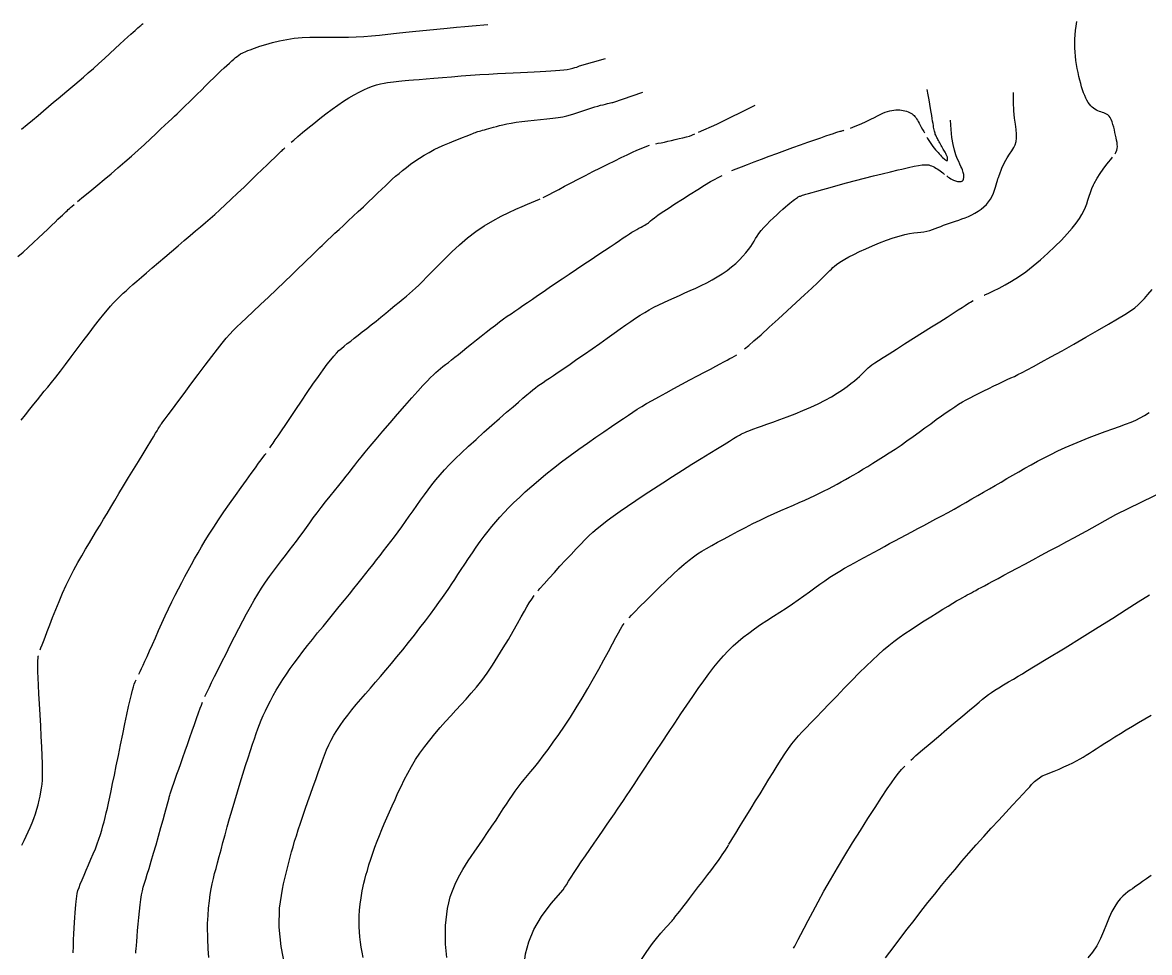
# Model space of a CAD drawing. Header units: millimetres. Extents: x 2235526 to 2245569, y 371981 to 382303.
# Drawn here: x 2243402 to 2243743.9, y 378417.5 to 378699.6 of the extents above; entities that cross this region are included whole.
import ezdxf

# ---------------------------------------------------------------- set-up
doc = ezdxf.new("R2010")
doc.units = ezdxf.units.MM
doc.linetypes.add('CONTI', pattern=[0])
for name, color, linetype, transparency in [('171', 10, 'CONTI', 0.7), ('173', 10, 'CONTI', 0.7), ('175', 10, 'CONTI', 0.7), ('177', 10, 'CONTI', 0.7), ('179', 10, 'CONTI', 0.7), ('181', 10, 'CONTI', 0.7), ('183', 10, 'CONTI', 0.7), ('185', 10, 'CONTI', 0.7), ('187', 10, 'CONTI', 0.7), ('189', 10, 'CONTI', 0.7), ('191', 10, 'CONTI', 0.7), ('193', 10, 'CONTI', 0.7), ('195', 10, 'CONTI', 0.7), ('197', 10, 'CONTI', 0.7), ('199', 10, 'CONTI', 0.7)]:
    doc.layers.add(name, color=color, linetype=linetype, transparency=transparency)

msp = doc.modelspace()

# ---------------------------------------------------------------- linework, layer by layer
at = {"layer": '171', "elevation": 171}
msp.add_lwpolyline([(2243401.67, 378667.24), (2243403.38, 378668.64), (2243405.07, 378670.04), (2243406.73, 378671.44), (2243408.35, 378672.81), (2243409.92, 378674.14), (2243411.42, 378675.41), (2243412.83, 378676.61), (2243414.16, 378677.72), (2243415.42, 378678.77), (2243416.65, 378679.79), (2243417.88, 378680.83), (2243419.15, 378681.91), (2243420.49, 378683.06), (2243421.93, 378684.32), (2243423.49, 378685.72), (2243425.14, 378687.21), (2243426.83, 378688.74), (2243428.49, 378690.26), (2243430.09, 378691.73), (2243431.57, 378693.08), (2243432.87, 378694.28), (2243433.97, 378695.27), (2243434.86, 378696.08), (2243435.59, 378696.73), (2243436.18, 378697.25), (2243436.65, 378697.66), (2243437.03, 378697.99), (2243437.34, 378698.27), (2243437.62, 378698.52), (2243437.87, 378698.75), (2243438.1, 378698.96), (2243438.33, 378699.17), (2243438.56, 378699.37)], dxfattribs=at)
at = {"layer": '173', "elevation": 173}
for points in [[(2243469.79, 378690.86), (2243470.37, 378691.1), (2243471.02, 378691.35), (2243472.4, 378691.86), (2243474.01, 378692.42), (2243475.83, 378692.99), (2243477.82, 378693.54), (2243479.95, 378694.05), (2243482.17, 378694.49), (2243484.46, 378694.83), (2243486.8, 378695.05), (2243489.15, 378695.17), (2243491.52, 378695.22), (2243493.89, 378695.22), (2243496.26, 378695.2), (2243498.61, 378695.19), (2243500.94, 378695.21), (2243503.24, 378695.29), (2243505.54, 378695.42), (2243507.87, 378695.61), (2243510.28, 378695.83), (2243512.8, 378696.08), (2243515.47, 378696.37), (2243518.32, 378696.67), (2243521.37, 378696.98), (2243524.53, 378697.29), (2243527.71, 378697.6), (2243530.78, 378697.89), (2243533.66, 378698.17), (2243536.22, 378698.4), (2243538.36, 378698.6), (2243543.21, 378699.03)], [(2243418.7, 378645.33), (2243419.3, 378645.84), (2243420, 378646.41), (2243421.39, 378647.55), (2243423.02, 378648.89), (2243424.84, 378650.38), (2243426.8, 378652), (2243428.85, 378653.71), (2243430.96, 378655.49), (2243433.06, 378657.31), (2243435.11, 378659.12), (2243437.1, 378660.91), (2243439, 378662.65), (2243440.78, 378664.3), (2243442.42, 378665.83), (2243443.9, 378667.23), (2243445.2, 378668.46), (2243446.31, 378669.5), (2243447.26, 378670.4), (2243448.11, 378671.2), (2243448.91, 378671.95), (2243449.7, 378672.7), (2243450.54, 378673.51), (2243451.47, 378674.42), (2243452.53, 378675.46), (2243453.71, 378676.62), (2243454.97, 378677.86), (2243456.26, 378679.14), (2243457.56, 378680.43), (2243458.84, 378681.68), (2243460.06, 378682.87), (2243461.18, 378683.96), (2243462.21, 378684.95), (2243463.15, 378685.84), (2243464, 378686.63), (2243464.77, 378687.34), (2243465.46, 378687.96), (2243466.06, 378688.51), (2243466.59, 378688.96), (2243467.08, 378689.36), (2243467.6, 378689.73), (2243468.18, 378690.08), (2243468.86, 378690.44), (2243469.7, 378690.82)], [(2243400.61, 378628.61), (2243402.16, 378629.97), (2243403.74, 378631.4), (2243405.31, 378632.85), (2243406.84, 378634.28), (2243408.3, 378635.67), (2243409.64, 378636.95), (2243410.85, 378638.1), (2243411.88, 378639.09), (2243412.76, 378639.93), (2243413.5, 378640.63), (2243414.12, 378641.22), (2243414.66, 378641.72), (2243415.11, 378642.15), (2243415.52, 378642.53), (2243415.86, 378642.85), (2243416.22, 378643.18), (2243416.61, 378643.54), (2243417.08, 378643.96), (2243417.66, 378644.46)]]:
    msp.add_lwpolyline(points, dxfattribs=at)
at = {"layer": '175', "elevation": 175}
for points in [[(2243483.55, 378663.33), (2243483.89, 378663.62), (2243484.27, 378663.95), (2243485.5, 378665), (2243486.96, 378666.22), (2243488.59, 378667.58), (2243490.35, 378669.01), (2243492.19, 378670.48), (2243494.05, 378671.92), (2243495.9, 378673.3), (2243497.68, 378674.57), (2243499.39, 378675.73), (2243501.03, 378676.77), (2243502.6, 378677.7), (2243504.1, 378678.51), (2243505.54, 378679.21), (2243506.9, 378679.81), (2243508.2, 378680.29), (2243509.43, 378680.67), (2243510.59, 378680.98), (2243511.68, 378681.21), (2243512.71, 378681.39), (2243513.66, 378681.53), (2243514.55, 378681.64), (2243515.37, 378681.73), (2243516.19, 378681.82), (2243517.06, 378681.91), (2243518.06, 378682), (2243519.23, 378682.1), (2243520.65, 378682.22), (2243522.37, 378682.37), (2243524.44, 378682.55), (2243526.81, 378682.75), (2243529.41, 378682.96), (2243532.17, 378683.18), (2243535.03, 378683.41), (2243537.9, 378683.62), (2243540.73, 378683.81), (2243543.45, 378683.98), (2243546.05, 378684.13), (2243548.53, 378684.26), (2243550.89, 378684.37), (2243553.11, 378684.48), (2243555.21, 378684.57), (2243557.18, 378684.66), (2243559.02, 378684.74), (2243560.72, 378684.83), (2243562.29, 378684.92), (2243563.72, 378685.02), (2243565.03, 378685.13), (2243566.2, 378685.26), (2243567.23, 378685.4), (2243568.14, 378685.57), (2243568.92, 378685.75), (2243569.59, 378685.93), (2243570.15, 378686.11), (2243570.61, 378686.28), (2243570.98, 378686.44), (2243578.86, 378688.69)], [(2243401.59, 378578.96), (2243402.91, 378580.66), (2243404.19, 378582.3), (2243405.4, 378583.82), (2243406.52, 378585.2), (2243407.58, 378586.49), (2243408.62, 378587.75), (2243409.68, 378589.04), (2243410.82, 378590.44), (2243412.07, 378592.01), (2243413.48, 378593.81), (2243415.07, 378595.9), (2243416.8, 378598.19), (2243418.6, 378600.6), (2243420.43, 378603.03), (2243422.2, 378605.4), (2243423.87, 378607.6), (2243425.37, 378609.55), (2243426.65, 378611.18), (2243427.74, 378612.51), (2243428.68, 378613.61), (2243429.51, 378614.53), (2243430.27, 378615.32), (2243431, 378616.04), (2243431.75, 378616.74), (2243432.55, 378617.48), (2243433.42, 378618.27), (2243434.39, 378619.14), (2243435.47, 378620.1), (2243436.69, 378621.17), (2243438.06, 378622.36), (2243439.61, 378623.7), (2243441.35, 378625.19), (2243443.22, 378626.8), (2243445.19, 378628.48), (2243447.19, 378630.18), (2243449.18, 378631.87), (2243451.09, 378633.5), (2243452.89, 378635.02), (2243454.52, 378636.41), (2243456.03, 378637.69), (2243457.47, 378638.92), (2243458.88, 378640.15), (2243460.32, 378641.43), (2243461.84, 378642.8), (2243463.49, 378644.32), (2243465.31, 378646.02), (2243467.24, 378647.84), (2243469.21, 378649.72), (2243471.16, 378651.6), (2243473.03, 378653.39), (2243474.74, 378655.04), (2243476.23, 378656.48), (2243477.45, 378657.65), (2243478.41, 378658.58), (2243479.16, 378659.3), (2243479.73, 378659.85), (2243480.17, 378660.26), (2243480.5, 378660.58), (2243480.76, 378660.83), (2243481, 378661.06), (2243481.24, 378661.29), (2243481.54, 378661.57)]]:
    msp.add_lwpolyline(points, dxfattribs=at)
at = {"layer": '177', "elevation": 177}
for points in [[(2243407.35, 378509.29), (2243407.61, 378509.98), (2243407.95, 378510.83), (2243408.36, 378511.89), (2243408.86, 378513.19), (2243409.52, 378514.92), (2243410.28, 378516.93), (2243411.14, 378519.16), (2243412.07, 378521.54), (2243413.08, 378524.02), (2243414.15, 378526.52), (2243415.27, 378528.98), (2243416.43, 378531.35), (2243417.6, 378533.62), (2243418.8, 378535.8), (2243419.98, 378537.89), (2243421.16, 378539.89), (2243422.31, 378541.81), (2243423.42, 378543.66), (2243424.49, 378545.44), (2243425.53, 378547.18), (2243426.58, 378548.93), (2243427.64, 378550.72), (2243428.76, 378552.6), (2243429.96, 378554.6), (2243431.26, 378556.76), (2243432.67, 378559.1), (2243434.16, 378561.56), (2243435.68, 378564.04), (2243437.16, 378566.47), (2243438.56, 378568.76), (2243439.82, 378570.83), (2243440.89, 378572.59), (2243441.74, 378573.98), (2243442.37, 378575.03), (2243442.84, 378575.8), (2243443.16, 378576.34), (2243443.38, 378576.7), (2243443.53, 378576.94), (2243443.64, 378577.12), (2243443.75, 378577.29), (2243443.91, 378577.53), (2243444.19, 378577.9), (2243444.62, 378578.5), (2243445.28, 378579.39), (2243446.22, 378580.65), (2243447.48, 378582.36), (2243449.11, 378584.55), (2243451.01, 378587.12), (2243453.1, 378589.93), (2243455.26, 378592.82), (2243457.39, 378595.65), (2243459.39, 378598.28), (2243461.14, 378600.56), (2243462.59, 378602.39), (2243463.8, 378603.86), (2243464.88, 378605.08), (2243465.93, 378606.19), (2243467.06, 378607.3), (2243468.37, 378608.55), (2243469.97, 378610.06), (2243471.94, 378611.91), (2243474.18, 378614.04), (2243476.59, 378616.33), (2243479.06, 378618.68), (2243481.47, 378620.98), (2243483.7, 378623.12), (2243485.64, 378624.98), (2243487.22, 378626.5), (2243488.46, 378627.7), (2243489.44, 378628.66), (2243490.24, 378629.44), (2243490.91, 378630.1), (2243491.53, 378630.71), (2243492.18, 378631.33), (2243492.91, 378632.03), (2243493.73, 378632.81), (2243494.65, 378633.67), (2243495.67, 378634.63), (2243496.79, 378635.69), (2243498.02, 378636.84), (2243499.35, 378638.08), (2243500.79, 378639.43), (2243502.3, 378640.85), (2243503.85, 378642.3), (2243505.4, 378643.76), (2243506.92, 378645.2), (2243508.38, 378646.58), (2243509.74, 378647.87), (2243510.97, 378649.05), (2243512.1, 378650.13), (2243513.16, 378651.13), (2243514.18, 378652.07), (2243515.18, 378652.97), (2243516.22, 378653.86), (2243517.3, 378654.76), (2243518.47, 378655.68), (2243519.71, 378656.61), (2243521.02, 378657.54), (2243522.4, 378658.47), (2243523.84, 378659.37), (2243525.32, 378660.24), (2243526.85, 378661.06), (2243528.41, 378661.83), (2243529.97, 378662.53), (2243531.49, 378663.17), (2243532.95, 378663.75), (2243534.3, 378664.27), (2243535.51, 378664.73), (2243536.56, 378665.12), (2243537.4, 378665.44), (2243538.07, 378665.71), (2243538.61, 378665.94), (2243539.06, 378666.13), (2243539.44, 378666.28), (2243539.8, 378666.42), (2243540.17, 378666.55), (2243540.59, 378666.68), (2243541.06, 378666.81), (2243541.58, 378666.95), (2243542.15, 378667.09), (2243542.77, 378667.25), (2243543.44, 378667.43), (2243544.16, 378667.63), (2243544.93, 378667.86), (2243545.77, 378668.1), (2243546.7, 378668.35), (2243547.75, 378668.61), (2243548.93, 378668.87), (2243550.26, 378669.12), (2243551.78, 378669.36), (2243553.47, 378669.58), (2243555.31, 378669.78), (2243557.22, 378669.97), (2243559.16, 378670.16), (2243561.05, 378670.36), (2243562.85, 378670.57), (2243564.48, 378670.8), (2243565.91, 378671.05), (2243567.16, 378671.32), (2243568.26, 378671.61), (2243569.26, 378671.91), (2243570.18, 378672.22), (2243571.06, 378672.53), (2243571.95, 378672.84), (2243572.86, 378673.15), (2243573.8, 378673.45), (2243574.73, 378673.74), (2243575.65, 378674.01), (2243576.54, 378674.27), (2243577.38, 378674.5), (2243578.15, 378674.7), (2243578.83, 378674.88), (2243579.44, 378675.03), (2243579.96, 378675.15), (2243580.41, 378675.25), (2243580.79, 378675.33), (2243581.1, 378675.39), (2243590.16, 378678.48)], [(2243401.84, 378450.06), (2243402.49, 378451.47), (2243403.13, 378452.83), (2243403.76, 378454.16), (2243404.36, 378455.48), (2243404.92, 378456.82), (2243405.44, 378458.19), (2243405.92, 378459.57), (2243406.35, 378460.96), (2243406.73, 378462.33), (2243407.06, 378463.68), (2243407.35, 378464.98), (2243407.59, 378466.21), (2243407.78, 378467.39), (2243407.93, 378468.57), (2243408.03, 378469.82), (2243408.09, 378471.23), (2243408.1, 378472.87), (2243408.06, 378474.82), (2243407.98, 378477.16), (2243407.86, 378479.92), (2243407.71, 378483.02), (2243407.53, 378486.3), (2243407.35, 378489.64), (2243407.17, 378492.9), (2243407, 378495.94), (2243406.86, 378498.63), (2243406.75, 378500.86), (2243406.68, 378502.66), (2243406.64, 378504.09), (2243406.64, 378505.22), (2243406.66, 378506.11), (2243406.72, 378506.82), (2243406.8, 378507.41), (2243406.81, 378507.47), (2243406.82, 378507.53)]]:
    msp.add_lwpolyline(points, dxfattribs=at)
at = {"layer": '179', "elevation": 179}
for points in [[(2243607.07, 378666.34), (2243612.64, 378668.8), (2243624.25, 378674.51)], [(2243594.1, 378662.83), (2243594.85, 378662.98), (2243595.72, 378663.16), (2243596.71, 378663.37), (2243597.75, 378663.6), (2243598.87, 378663.86), (2243600.04, 378664.13), (2243601.2, 378664.4), (2243602.34, 378664.66), (2243603.39, 378664.91), (2243604.34, 378665.13), (2243605.92, 378665.83)], [(2243559.92, 378646.55), (2243561.77, 378647.47), (2243563.08, 378648.16), (2243564.66, 378648.99), (2243566.46, 378649.94), (2243568.45, 378650.99), (2243570.57, 378652.09), (2243572.79, 378653.24), (2243575.05, 378654.39), (2243577.3, 378655.52), (2243579.52, 378656.62), (2243581.64, 378657.66), (2243583.64, 378658.63), (2243585.46, 378659.51), (2243587.06, 378660.27), (2243588.4, 378660.9), (2243592.18, 378662.44)], [(2243477.07, 378570.62), (2243477.48, 378571.22), (2243478, 378571.99), (2243478.68, 378572.98), (2243479.53, 378574.23), (2243480.57, 378575.78), (2243481.85, 378577.68), (2243483.3, 378579.84), (2243484.92, 378582.25), (2243486.65, 378584.8), (2243488.4, 378587.38), (2243490.12, 378589.9), (2243491.75, 378592.23), (2243493.2, 378594.28), (2243494.44, 378595.97), (2243495.5, 378597.33), (2243496.41, 378598.43), (2243497.23, 378599.33), (2243498.01, 378600.09), (2243498.79, 378600.78), (2243499.62, 378601.47), (2243500.54, 378602.21), (2243501.56, 378603.01), (2243502.65, 378603.86), (2243503.83, 378604.78), (2243505.09, 378605.76), (2243506.41, 378606.8), (2243507.8, 378607.9), (2243509.24, 378609.06), (2243510.72, 378610.25), (2243512.18, 378611.45), (2243513.62, 378612.63), (2243515, 378613.77), (2243516.28, 378614.83), (2243517.44, 378615.79), (2243518.47, 378616.64), (2243519.4, 378617.42), (2243520.3, 378618.2), (2243521.21, 378619.03), (2243522.21, 378619.97), (2243523.35, 378621.1), (2243524.69, 378622.46), (2243526.27, 378624.1), (2243528.07, 378625.96), (2243530.08, 378627.98), (2243532.25, 378630.09), (2243534.57, 378632.21), (2243537, 378634.27), (2243539.52, 378636.2), (2243542.09, 378637.94), (2243544.66, 378639.49), (2243547.16, 378640.84), (2243549.53, 378642.02), (2243551.7, 378643.02), (2243553.61, 378643.85), (2243555.21, 378644.51), (2243558.8, 378645.99), (2243559.06, 378646.12)], [(2243437.29, 378501.97), (2243437.68, 378502.76), (2243438.11, 378503.66), (2243438.6, 378504.7), (2243439.16, 378505.9), (2243439.79, 378507.29), (2243440.57, 378509.01), (2243441.42, 378510.93), (2243442.33, 378513), (2243443.3, 378515.18), (2243444.29, 378517.4), (2243445.31, 378519.63), (2243446.33, 378521.81), (2243447.33, 378523.91), (2243448.33, 378525.92), (2243449.31, 378527.86), (2243450.29, 378529.75), (2243451.27, 378531.59), (2243452.25, 378533.39), (2243453.23, 378535.18), (2243454.22, 378536.95), (2243455.24, 378538.74), (2243456.31, 378540.57), (2243457.45, 378542.46), (2243458.67, 378544.45), (2243460.02, 378546.55), (2243461.5, 378548.79), (2243463.12, 378551.18), (2243464.84, 378553.66), (2243466.59, 378556.15), (2243468.3, 378558.56), (2243469.93, 378560.82), (2243471.4, 378562.85), (2243472.65, 378564.57), (2243473.63, 378565.92), (2243474.38, 378566.93), (2243474.92, 378567.66), (2243475.29, 378568.16), (2243475.54, 378568.48), (2243475.69, 378568.69), (2243475.8, 378568.83), (2243475.82, 378568.86)], [(2243417.39, 378417.44), (2243417.42, 378419.4), (2243417.48, 378421.31), (2243417.56, 378423.15), (2243417.65, 378424.91), (2243417.75, 378426.57), (2243417.86, 378428.13), (2243417.97, 378429.55), (2243418.07, 378430.84), (2243418.17, 378431.98), (2243418.25, 378432.96), (2243418.34, 378433.83), (2243418.45, 378434.63), (2243418.61, 378435.43), (2243418.83, 378436.27), (2243419.14, 378437.2), (2243419.54, 378438.28), (2243420.06, 378439.55), (2243420.67, 378440.98), (2243421.34, 378442.52), (2243422.05, 378444.13), (2243422.77, 378445.78), (2243423.46, 378447.42), (2243424.11, 378449), (2243424.68, 378450.5), (2243425.19, 378451.91), (2243425.64, 378453.28), (2243426.04, 378454.6), (2243426.41, 378455.9), (2243426.75, 378457.19), (2243427.08, 378458.51), (2243427.4, 378459.86), (2243427.74, 378461.3), (2243428.09, 378462.86), (2243428.46, 378464.59), (2243428.88, 378466.55), (2243429.34, 378468.77), (2243429.87, 378471.31), (2243430.46, 378474.18), (2243431.09, 378477.28), (2243431.75, 378480.51), (2243432.41, 378483.73), (2243433.06, 378486.83), (2243433.66, 378489.68), (2243434.19, 378492.17), (2243434.64, 378494.17), (2243435.03, 378495.78), (2243435.36, 378497.05), (2243435.65, 378498.06), (2243435.92, 378498.87), (2243436.19, 378499.57), (2243436.46, 378500.21)]]:
    msp.add_lwpolyline(points, dxfattribs=at)
at = {"layer": '181'}
for points in [[(2243676.36, 378664.8), (2243676.57, 378664.45), (2243676.97, 378663.8), (2243677.38, 378663.18), (2243677.78, 378662.6), (2243678.18, 378662.05), (2243678.58, 378661.54), (2243678.98, 378661.05), (2243679.36, 378660.6), (2243679.74, 378660.16), (2243680.11, 378659.75), (2243680.47, 378659.36), (2243680.82, 378659), (2243681.14, 378658.67), (2243681.45, 378658.38), (2243681.72, 378658.13), (2243681.97, 378657.94), (2243682.18, 378657.81), (2243682.35, 378657.74), (2243682.48, 378657.75), (2243682.57, 378657.81), (2243682.63, 378657.93), (2243682.65, 378658.09), (2243682.65, 378658.29), (2243682.62, 378658.5), (2243682.57, 378658.73), (2243682.51, 378658.96), (2243682.43, 378659.18), (2243682.34, 378659.4), (2243682.24, 378659.62), (2243682.13, 378659.85), (2243682, 378660.09), (2243681.86, 378660.34), (2243681.7, 378660.62), (2243681.53, 378660.92), (2243681.34, 378661.25), (2243681.14, 378661.6), (2243680.93, 378661.97), (2243680.71, 378662.34), (2243680.5, 378662.72), (2243680.29, 378663.1), (2243680.08, 378663.46), (2243679.89, 378663.8), (2243679.71, 378664.12), (2243679.55, 378664.42), (2243679.4, 378664.7), (2243679.26, 378664.97), (2243679.13, 378665.23), (2243679.02, 378665.5), (2243678.91, 378665.77), (2243678.82, 378666.05), (2243678.73, 378666.34), (2243678.65, 378666.67), (2243678.57, 378667.02), (2243678.49, 378667.43), (2243678.41, 378667.89), (2243678.32, 378668.42), (2243678.22, 378669.03), (2243678.1, 378669.73), (2243677.97, 378670.53), (2243677.82, 378671.44), (2243677.65, 378672.45), (2243677.46, 378673.58), (2243677.24, 378674.82), (2243677, 378676.19), (2243676.73, 378677.68), (2243676.43, 378679.3)], [(2243653.14, 378667.59), (2243654.55, 378668.14), (2243656.41, 378668.93), (2243657.98, 378669.63), (2243659.3, 378670.26), (2243660.42, 378670.82), (2243661.38, 378671.3), (2243662.22, 378671.73), (2243662.99, 378672.09), (2243663.71, 378672.39), (2243664.41, 378672.63), (2243665.08, 378672.83), (2243665.72, 378672.97), (2243666.35, 378673.06), (2243666.95, 378673.11), (2243667.53, 378673.13), (2243668.1, 378673.1), (2243668.65, 378673.04), (2243669.18, 378672.95), (2243669.7, 378672.83), (2243670.19, 378672.68), (2243670.65, 378672.51), (2243671.08, 378672.31), (2243671.48, 378672.1), (2243671.84, 378671.88), (2243672.17, 378671.63), (2243672.46, 378671.37), (2243672.73, 378671.09), (2243672.98, 378670.77), (2243673.23, 378670.41), (2243673.48, 378670.01), (2243673.74, 378669.56), (2243674.02, 378669.05), (2243674.33, 378668.48), (2243674.66, 378667.86), (2243675.02, 378667.2), (2243675.39, 378666.52), (2243675.61, 378666.11)]]:
    msp.add_lwpolyline(points, dxfattribs=at)
at = {"layer": '181', "elevation": 181}
for points in [[(2243617.17, 378654.76), (2243618.49, 378655.27), (2243620.09, 378655.88), (2243621.93, 378656.58), (2243623.97, 378657.35), (2243626.17, 378658.18), (2243628.48, 378659.04), (2243630.87, 378659.93), (2243633.3, 378660.81), (2243635.71, 378661.68), (2243638.05, 378662.53), (2243640.27, 378663.32), (2243642.33, 378664.05), (2243644.17, 378664.69), (2243645.74, 378665.24), (2243647, 378665.67), (2243647.99, 378666), (2243648.75, 378666.24), (2243649.31, 378666.42), (2243649.74, 378666.55), (2243650.06, 378666.64), (2243650.33, 378666.71), (2243650.58, 378666.77), (2243650.82, 378666.83), (2243651.04, 378666.89), (2243651.17, 378666.92)], [(2243457.34, 378495.16), (2243457.73, 378496), (2243458.18, 378496.95), (2243458.72, 378498.05), (2243459.38, 378499.38), (2243460.28, 378501.21), (2243461.34, 378503.33), (2243462.5, 378505.67), (2243463.75, 378508.16), (2243465.04, 378510.72), (2243466.33, 378513.27), (2243467.61, 378515.75), (2243468.83, 378518.09), (2243470, 378520.29), (2243471.15, 378522.38), (2243472.27, 378524.35), (2243473.4, 378526.24), (2243474.53, 378528.06), (2243475.69, 378529.82), (2243476.89, 378531.53), (2243478.11, 378533.21), (2243479.34, 378534.84), (2243480.57, 378536.43), (2243481.77, 378537.97), (2243482.94, 378539.46), (2243484.05, 378540.91), (2243485.1, 378542.32), (2243486.12, 378543.7), (2243487.11, 378545.07), (2243488.11, 378546.46), (2243489.13, 378547.87), (2243490.22, 378549.35), (2243491.38, 378550.89), (2243492.63, 378552.52), (2243493.95, 378554.2), (2243495.3, 378555.89), (2243496.63, 378557.56), (2243497.92, 378559.17), (2243499.13, 378560.67), (2243500.22, 378562.03), (2243501.16, 378563.22), (2243502.02, 378564.31), (2243502.86, 378565.38), (2243503.75, 378566.51), (2243504.77, 378567.78), (2243506, 378569.27), (2243507.49, 378571.07), (2243509.29, 378573.21), (2243511.34, 378575.63), (2243513.55, 378578.2), (2243515.8, 378580.82), (2243518.02, 378583.37), (2243520.09, 378585.73), (2243521.94, 378587.81), (2243523.47, 378589.51), (2243524.74, 378590.86), (2243525.78, 378591.93), (2243526.66, 378592.78), (2243527.42, 378593.47), (2243528.12, 378594.07), (2243528.81, 378594.64), (2243529.55, 378595.23), (2243530.34, 378595.85), (2243531.2, 378596.53), (2243532.13, 378597.26), (2243533.15, 378598.07), (2243534.27, 378598.95), (2243535.49, 378599.93), (2243536.82, 378601), (2243538.23, 378602.14), (2243539.69, 378603.32), (2243541.18, 378604.51), (2243542.66, 378605.68), (2243544.09, 378606.81), (2243545.45, 378607.86), (2243546.72, 378608.81), (2243547.92, 378609.69), (2243549.07, 378610.51), (2243550.21, 378611.3), (2243551.36, 378612.09), (2243552.56, 378612.91), (2243553.83, 378613.77), (2243555.2, 378614.71), (2243556.68, 378615.72), (2243558.26, 378616.81), (2243559.96, 378617.97), (2243561.76, 378619.21), (2243563.68, 378620.51), (2243565.71, 378621.89), (2243567.85, 378623.33), (2243570.06, 378624.81), (2243572.28, 378626.29), (2243574.47, 378627.74), (2243576.56, 378629.14), (2243578.51, 378630.43), (2243580.27, 378631.61), (2243581.8, 378632.63), (2243583.11, 378633.51), (2243584.24, 378634.27), (2243585.23, 378634.92), (2243586.1, 378635.49), (2243586.88, 378635.98), (2243587.61, 378636.42), (2243588.32, 378636.83), (2243588.99, 378637.2), (2243589.63, 378637.54), (2243590.21, 378637.85), (2243590.74, 378638.14), (2243591.2, 378638.41), (2243591.58, 378638.65), (2243591.88, 378638.89), (2243592.18, 378639.14), (2243592.53, 378639.45), (2243593.03, 378639.86), (2243593.73, 378640.41), (2243594.73, 378641.14), (2243596.09, 378642.07), (2243597.86, 378643.24), (2243599.94, 378644.59), (2243602.22, 378646.04), (2243604.55, 378647.52), (2243606.83, 378648.95), (2243608.91, 378650.25), (2243610.69, 378651.36), (2243614.2, 378653.2)], [(2243436.37, 378417.36), (2243436.41, 378417.91), (2243436.47, 378418.64), (2243436.55, 378419.59), (2243436.65, 378420.83), (2243436.77, 378422.38), (2243436.91, 378424.16), (2243437.08, 378426.09), (2243437.26, 378428.09), (2243437.46, 378430.06), (2243437.67, 378431.93), (2243437.89, 378433.59), (2243438.12, 378435), (2243438.37, 378436.23), (2243438.65, 378437.36), (2243438.99, 378438.51), (2243439.38, 378439.77), (2243439.85, 378441.24), (2243440.4, 378443.02), (2243441.05, 378445.18), (2243441.77, 378447.62), (2243442.52, 378450.22), (2243443.27, 378452.85), (2243443.99, 378455.39), (2243444.64, 378457.71), (2243445.19, 378459.68), (2243446.48, 378464.44), (2243446.52, 378464.64), (2243446.58, 378464.89), (2243446.67, 378465.22), (2243446.8, 378465.64), (2243446.97, 378466.2), (2243447.2, 378466.9), (2243447.5, 378467.78), (2243447.87, 378468.86), (2243448.32, 378470.13), (2243448.83, 378471.56), (2243449.4, 378473.14), (2243450.01, 378474.86), (2243450.66, 378476.7), (2243451.35, 378478.64), (2243452.06, 378480.65), (2243452.78, 378482.7), (2243453.49, 378484.72), (2243454.17, 378486.68), (2243454.82, 378488.51), (2243455.42, 378490.18), (2243455.94, 378491.62), (2243456.29, 378492.57), (2243456.61, 378493.4)]]:
    msp.add_lwpolyline(points, dxfattribs=at)
at = {"layer": '183'}
for points in [[(2243682.41, 378653.07), (2243682.46, 378653.04), (2243682.86, 378652.75), (2243683.26, 378652.48), (2243683.65, 378652.23), (2243684.03, 378652.02), (2243684.39, 378651.84), (2243684.74, 378651.69), (2243685.07, 378651.58), (2243685.38, 378651.49), (2243685.68, 378651.43), (2243685.95, 378651.39), (2243686.19, 378651.37), (2243686.41, 378651.37), (2243686.6, 378651.38), (2243686.77, 378651.41), (2243686.92, 378651.46), (2243687.04, 378651.51), (2243687.14, 378651.59), (2243687.23, 378651.67), (2243687.31, 378651.78), (2243687.37, 378651.89), (2243687.43, 378652.02), (2243687.47, 378652.16), (2243687.51, 378652.31), (2243687.54, 378652.48), (2243687.56, 378652.67), (2243687.56, 378652.86), (2243687.56, 378653.08), (2243687.54, 378653.3), (2243687.52, 378653.55), (2243687.47, 378653.81), (2243687.4, 378654.12), (2243687.29, 378654.48), (2243687.15, 378654.9), (2243686.95, 378655.39), (2243686.7, 378655.97), (2243686.39, 378656.64), (2243686.01, 378657.43), (2243685.59, 378658.38), (2243685.15, 378659.53), (2243684.71, 378660.93), (2243684.31, 378662.64), (2243683.96, 378664.7), (2243683.69, 378667.15), (2243683.54, 378670.05)], [(2243668.73, 378655.15), (2243670.82, 378655.64), (2243672.51, 378656.01), (2243673.86, 378656.26), (2243674.91, 378656.42), (2243675.73, 378656.49), (2243676.37, 378656.48), (2243676.9, 378656.41), (2243677.36, 378656.29), (2243677.8, 378656.13), (2243678.24, 378655.94), (2243678.67, 378655.72), (2243679.1, 378655.47), (2243679.52, 378655.2), (2243679.94, 378654.91), (2243680.36, 378654.61), (2243680.78, 378654.29), (2243681.21, 378653.98), (2243681.63, 378653.66), (2243681.68, 378653.61)], [(2243458.52, 378415.95), (2243458.34, 378418.6), (2243458.21, 378421.72), (2243458.13, 378425.4)]]:
    msp.add_lwpolyline(points, dxfattribs=at)
at = {"layer": '183', "elevation": 183}
msp.add_lwpolyline([(2243458.13, 378425.4), (2243458.17, 378426.3), (2243458.31, 378428.69), (2243458.47, 378431), (2243458.68, 378433.14), (2243458.92, 378435.06), (2243459.21, 378436.79), (2243459.53, 378438.39), (2243459.89, 378439.93), (2243460.29, 378441.46), (2243460.72, 378443.04), (2243461.19, 378444.75), (2243461.7, 378446.62), (2243462.24, 378448.65), (2243462.82, 378450.84), (2243463.44, 378453.16), (2243464.11, 378455.6), (2243464.82, 378458.15), (2243465.57, 378460.8), (2243466.37, 378463.51), (2243467.2, 378466.26), (2243468.05, 378468.99), (2243468.88, 378471.65), (2243469.69, 378474.2), (2243470.46, 378476.58), (2243471.16, 378478.74), (2243471.78, 378480.66), (2243472.35, 378482.37), (2243472.88, 378483.91), (2243473.39, 378485.33), (2243473.91, 378486.68), (2243474.45, 378488.01), (2243475.05, 378489.37), (2243475.7, 378490.8), (2243476.43, 378492.29), (2243477.23, 378493.84), (2243478.08, 378495.43), (2243479, 378497.05), (2243479.97, 378498.69), (2243481, 378500.34), (2243482.09, 378501.99), (2243483.23, 378503.64), (2243484.43, 378505.32), (2243485.7, 378507.04), (2243487.04, 378508.79), (2243488.46, 378510.6), (2243489.95, 378512.48), (2243491.53, 378514.44), (2243493.16, 378516.44), (2243494.82, 378518.47), (2243496.48, 378520.49), (2243498.11, 378522.47), (2243499.68, 378524.38), (2243501.17, 378526.2), (2243502.54, 378527.91), (2243503.82, 378529.51), (2243505.03, 378531.02), (2243506.17, 378532.47), (2243507.27, 378533.86), (2243508.34, 378535.23), (2243509.4, 378536.6), (2243510.47, 378537.96), (2243511.55, 378539.35), (2243512.64, 378540.75), (2243513.74, 378542.18), (2243514.85, 378543.64), (2243515.96, 378545.13), (2243517.08, 378546.67), (2243518.21, 378548.26), (2243519.34, 378549.87), (2243520.48, 378551.5), (2243521.62, 378553.14), (2243522.77, 378554.76), (2243523.92, 378556.36), (2243525.07, 378557.91), (2243526.22, 378559.41), (2243527.42, 378560.89), (2243528.68, 378562.38), (2243530.05, 378563.91), (2243531.56, 378565.51), (2243533.25, 378567.22), (2243535.16, 378569.06), (2243537.29, 378571.06), (2243539.59, 378573.16), (2243541.98, 378575.31), (2243544.37, 378577.44), (2243546.69, 378579.48), (2243548.86, 378581.38), (2243550.8, 378583.06), (2243552.45, 378584.49), (2243553.83, 378585.67), (2243554.99, 378586.66), (2243555.98, 378587.49), (2243556.84, 378588.19), (2243557.62, 378588.8), (2243558.38, 378589.36), (2243559.14, 378589.9), (2243559.96, 378590.47), (2243560.87, 378591.08), (2243561.9, 378591.78), (2243563.11, 378592.58), (2243564.52, 378593.53), (2243566.17, 378594.66), (2243568.09, 378595.98), (2243570.21, 378597.46), (2243572.47, 378599.04), (2243574.8, 378600.67), (2243577.12, 378602.3), (2243579.35, 378603.88), (2243581.44, 378605.35), (2243583.32, 378606.68), (2243585.01, 378607.88), (2243586.56, 378608.96), (2243588, 378609.94), (2243589.38, 378610.83), (2243590.74, 378611.67), (2243592.11, 378612.46), (2243593.52, 378613.23), (2243594.99, 378613.97), (2243596.51, 378614.7), (2243598.06, 378615.42), (2243599.65, 378616.14), (2243601.27, 378616.86), (2243602.92, 378617.58), (2243604.59, 378618.31), (2243606.26, 378619.07), (2243607.93, 378619.85), (2243609.58, 378620.67), (2243611.2, 378621.52), (2243612.77, 378622.43), (2243614.28, 378623.39), (2243615.73, 378624.41), (2243617.08, 378625.48), (2243618.35, 378626.57), (2243619.51, 378627.66), (2243620.56, 378628.74), (2243621.48, 378629.77), (2243622.26, 378630.75), (2243622.9, 378631.65), (2243623.44, 378632.49), (2243623.92, 378633.29), (2243624.38, 378634.07), (2243624.86, 378634.86), (2243625.41, 378635.67), (2243626.07, 378636.53), (2243626.86, 378637.44), (2243627.77, 378638.4), (2243628.75, 378639.37), (2243629.78, 378640.34), (2243630.8, 378641.28), (2243631.78, 378642.16), (2243632.69, 378642.96), (2243633.49, 378643.66), (2243634.18, 378644.27), (2243634.78, 378644.79), (2243635.3, 378645.23), (2243635.75, 378645.6), (2243636.15, 378645.91), (2243636.49, 378646.17), (2243636.79, 378646.38), (2243637.07, 378646.55), (2243637.32, 378646.7), (2243637.55, 378646.81), (2243637.76, 378646.91), (2243637.97, 378646.99), (2243638.17, 378647.07), (2243638.39, 378647.15), (2243638.67, 378647.24), (2243639.07, 378647.37), (2243639.64, 378647.54), (2243640.44, 378647.78), (2243641.54, 378648.09), (2243642.98, 378648.5), (2243644.81, 378649.01), (2243646.97, 378649.62), (2243649.39, 378650.28), (2243651.99, 378650.99), (2243654.71, 378651.71), (2243657.47, 378652.43), (2243660.19, 378653.12), (2243662.81, 378653.77), (2243665.29, 378654.36), (2243667.6, 378654.89), (2243668.73, 378655.15)], dxfattribs=at)
at = {"layer": '185'}
for points in [[(2243698.39, 378653.43), (2243699.13, 378655.47), (2243699.9, 378657.16), (2243700.68, 378658.55), (2243701.44, 378659.72), (2243702.13, 378660.74), (2243702.72, 378661.66), (2243703.18, 378662.56), (2243703.48, 378663.5), (2243703.59, 378664.55), (2243703.55, 378665.74), (2243703.4, 378667.13), (2243703.19, 378668.75), (2243702.96, 378670.65), (2243702.77, 378672.86), (2243702.66, 378675.43), (2243702.67, 378678.41)], [(2243481.53, 378413.61), (2243480.42, 378419.33), (2243479.84, 378425.15), (2243479.93, 378430.98), (2243480.83, 378436.68)]]:
    msp.add_lwpolyline(points, dxfattribs=at)
at = {"layer": '185', "elevation": 185}
for points in [[(2243621.07, 378600.6), (2243622.31, 378601.65), (2243623.89, 378603.02), (2243626.04, 378604.93), (2243628.53, 378607.17), (2243631.24, 378609.62), (2243634.01, 378612.16), (2243636.72, 378614.65), (2243639.24, 378616.97), (2243641.41, 378619.01), (2243643.15, 378620.66), (2243644.5, 378621.96), (2243645.52, 378622.97), (2243646.29, 378623.75), (2243646.89, 378624.36), (2243647.38, 378624.85), (2243647.85, 378625.3), (2243648.35, 378625.75), (2243648.94, 378626.22), (2243649.63, 378626.73), (2243650.47, 378627.27), (2243651.49, 378627.88), (2243652.71, 378628.54), (2243654.18, 378629.29), (2243655.9, 378630.11), (2243657.83, 378630.98), (2243659.89, 378631.87), (2243662, 378632.74), (2243664.11, 378633.55), (2243666.13, 378634.26), (2243667.99, 378634.85), (2243669.64, 378635.29), (2243671.08, 378635.6), (2243672.36, 378635.81), (2243673.5, 378635.95), (2243674.52, 378636.06), (2243675.46, 378636.17), (2243676.35, 378636.32), (2243677.21, 378636.53), (2243678.05, 378636.79), (2243678.88, 378637.09), (2243679.71, 378637.42), (2243680.54, 378637.77), (2243681.4, 378638.12), (2243682.27, 378638.45), (2243683.17, 378638.77), (2243684.1, 378639.07), (2243685.05, 378639.38), (2243686.01, 378639.69), (2243686.99, 378640.02), (2243687.98, 378640.39), (2243688.97, 378640.8), (2243689.96, 378641.26), (2243690.94, 378641.77), (2243691.88, 378642.35), (2243692.79, 378642.98), (2243693.63, 378643.66), (2243694.4, 378644.41), (2243695.07, 378645.21), (2243695.65, 378646.08), (2243696.14, 378646.97), (2243696.55, 378647.88), (2243696.89, 378648.77), (2243697.17, 378649.63), (2243697.4, 378650.41), (2243697.6, 378651.11), (2243697.77, 378651.7), (2243697.92, 378652.18), (2243698.05, 378652.57), (2243698.16, 378652.88), (2243698.25, 378653.12), (2243698.33, 378653.3), (2243698.39, 378653.43)], [(2243480.83, 378436.68), (2243481.17, 378438.31), (2243481.54, 378439.96), (2243481.94, 378441.6), (2243482.35, 378443.24), (2243482.77, 378444.85), (2243483.19, 378446.43), (2243483.62, 378448), (2243484.07, 378449.6), (2243484.55, 378451.24), (2243485.08, 378452.95), (2243485.66, 378454.77), (2243486.3, 378456.72), (2243487.01, 378458.82), (2243487.77, 378461.03), (2243488.57, 378463.3), (2243489.38, 378465.59), (2243490.18, 378467.85), (2243490.96, 378470.04), (2243491.69, 378472.1), (2243492.36, 378474.01), (2243492.99, 378475.77), (2243493.61, 378477.41), (2243494.23, 378478.97), (2243494.89, 378480.48), (2243495.61, 378481.95), (2243496.42, 378483.41), (2243497.34, 378484.9), (2243498.35, 378486.41), (2243499.47, 378487.95), (2243500.66, 378489.51), (2243501.93, 378491.1), (2243503.26, 378492.71), (2243504.64, 378494.35), (2243506.07, 378496.02), (2243507.54, 378497.72), (2243509.05, 378499.47), (2243510.62, 378501.28), (2243512.23, 378503.16), (2243513.89, 378505.13), (2243515.59, 378507.18), (2243517.34, 378509.33), (2243519.12, 378511.54), (2243520.87, 378513.77), (2243522.58, 378515.97), (2243524.22, 378518.1), (2243525.74, 378520.12), (2243527.12, 378521.99), (2243528.34, 378523.67), (2243529.42, 378525.19), (2243530.41, 378526.61), (2243531.33, 378527.97), (2243532.22, 378529.31), (2243533.12, 378530.68), (2243534.06, 378532.13), (2243535.08, 378533.68), (2243536.16, 378535.32), (2243537.3, 378537.01), (2243538.47, 378538.74), (2243539.66, 378540.46), (2243540.86, 378542.15), (2243542.05, 378543.77), (2243543.22, 378545.31), (2243544.39, 378546.77), (2243545.59, 378548.2), (2243546.83, 378549.6), (2243548.14, 378551.02), (2243549.55, 378552.47), (2243551.07, 378553.97), (2243552.73, 378555.56), (2243554.53, 378557.22), (2243556.47, 378558.95), (2243558.55, 378560.74), (2243560.75, 378562.57), (2243563.08, 378564.45), (2243565.54, 378566.35), (2243568.12, 378568.27), (2243570.75, 378570.18), (2243573.38, 378572.04), (2243575.95, 378573.82), (2243578.39, 378575.5), (2243580.64, 378577.03), (2243582.64, 378578.38), (2243584.35, 378579.55), (2243585.84, 378580.55), (2243587.19, 378581.45), (2243588.5, 378582.29), (2243589.85, 378583.13), (2243591.33, 378584.01), (2243593.04, 378584.99), (2243595.03, 378586.1), (2243597.25, 378587.32), (2243599.62, 378588.6), (2243602.05, 378589.9), (2243604.45, 378591.18), (2243606.74, 378592.41), (2243608.85, 378593.52), (2243610.69, 378594.51), (2243612.28, 378595.36), (2243613.64, 378596.09), (2243614.8, 378596.71), (2243615.78, 378597.23), (2243616.6, 378597.67), (2243617.29, 378598.03), (2243618.02, 378598.41), (2243618.75, 378598.84)]]:
    msp.add_lwpolyline(points, dxfattribs=at)
at = {"layer": '187'}
for points in [[(2243733.45, 378659.8), (2243733.7, 378660.24), (2243733.94, 378660.85), (2243734.08, 378661.45), (2243734.13, 378662.03), (2243734.11, 378662.63), (2243734.03, 378663.25), (2243733.9, 378663.91), (2243733.75, 378664.62), (2243733.59, 378665.4), (2243733.42, 378666.22), (2243733.23, 378667.07), (2243733.03, 378667.91), (2243732.8, 378668.73), (2243732.55, 378669.49), (2243732.27, 378670.18), (2243731.97, 378670.76), (2243731.63, 378671.23), (2243731.26, 378671.59), (2243730.87, 378671.86), (2243730.46, 378672.07), (2243730.04, 378672.23), (2243729.6, 378672.37), (2243729.15, 378672.5), (2243728.7, 378672.64), (2243728.25, 378672.82), (2243727.8, 378673.03), (2243727.35, 378673.29), (2243726.91, 378673.59), (2243726.48, 378673.95), (2243726.07, 378674.37), (2243725.66, 378674.85), (2243725.28, 378675.39), (2243724.91, 378676.02), (2243724.56, 378676.71), (2243724.22, 378677.46), (2243723.9, 378678.29), (2243723.59, 378679.17), (2243723.3, 378680.12), (2243723.01, 378681.12), (2243722.73, 378682.18), (2243722.47, 378683.29), (2243722.21, 378684.44), (2243721.98, 378685.63), (2243721.77, 378686.86), (2243721.58, 378688.11), (2243721.43, 378689.38), (2243721.32, 378690.66), (2243721.24, 378691.95), (2243721.22, 378693.24), (2243721.24, 378694.53), (2243721.32, 378695.84), (2243721.45, 378697.18), (2243721.64, 378698.53), (2243721.89, 378699.93)], [(2243727.07, 378650.79), (2243727.99, 378652.41), (2243728.91, 378653.85), (2243729.82, 378655.11), (2243730.68, 378656.23), (2243731.48, 378657.22), (2243732.2, 378658.09), (2243732.71, 378658.73)], [(2243505.37, 378416), (2243505.06, 378417.59), (2243504.78, 378419.15), (2243504.55, 378420.69), (2243504.36, 378422.22), (2243504.22, 378423.76), (2243504.13, 378425.32), (2243504.1, 378426.92), (2243504.14, 378428.57), (2243504.25, 378430.31), (2243504.44, 378432.16), (2243504.71, 378434.12), (2243505.07, 378436.24), (2243505.53, 378438.52)]]:
    msp.add_lwpolyline(points, dxfattribs=at)
at = {"layer": '187', "elevation": 187}
for points in [[(2243693.7, 378616.87), (2243693.82, 378616.92), (2243693.94, 378616.98), (2243695.15, 378617.52), (2243696.6, 378618.2), (2243698.25, 378619.02), (2243700.09, 378620), (2243702.07, 378621.15), (2243704.17, 378622.49), (2243706.36, 378624.03), (2243708.6, 378625.77), (2243710.85, 378627.66), (2243713.06, 378629.64), (2243715.18, 378631.66), (2243717.15, 378633.64), (2243718.91, 378635.53), (2243720.43, 378637.27), (2243721.65, 378638.8), (2243722.62, 378640.17), (2243723.38, 378641.39), (2243723.98, 378642.52), (2243724.45, 378643.6), (2243724.85, 378644.66), (2243725.22, 378645.75), (2243725.61, 378646.9), (2243726.01, 378648.07), (2243726.43, 378649.23), (2243726.87, 378650.35), (2243727.07, 378650.79)], [(2243558.38, 378527.21), (2243558.66, 378527.55), (2243558.95, 378527.89), (2243560.24, 378529.38), (2243561.72, 378531.04), (2243563.34, 378532.83), (2243565.04, 378534.68), (2243566.74, 378536.52), (2243568.4, 378538.28), (2243569.94, 378539.92), (2243571.33, 378541.37), (2243572.6, 378542.67), (2243573.82, 378543.86), (2243575.04, 378545), (2243576.33, 378546.12), (2243577.75, 378547.28), (2243579.36, 378548.52), (2243581.21, 378549.89), (2243583.28, 378551.37), (2243585.56, 378552.95), (2243588.01, 378554.62), (2243590.63, 378556.36), (2243593.39, 378558.17), (2243596.25, 378560.03), (2243599.2, 378561.91), (2243602.17, 378563.79), (2243605.08, 378565.62), (2243607.88, 378567.36), (2243610.48, 378568.98), (2243612.82, 378570.42), (2243614.82, 378571.65), (2243616.45, 378572.64), (2243617.73, 378573.41), (2243618.73, 378574.01), (2243619.51, 378574.46), (2243620.14, 378574.8), (2243620.67, 378575.07), (2243621.17, 378575.3), (2243621.7, 378575.53), (2243622.31, 378575.78), (2243623.02, 378576.05), (2243623.88, 378576.38), (2243624.94, 378576.76), (2243626.22, 378577.22), (2243627.78, 378577.78), (2243629.63, 378578.43), (2243631.72, 378579.19), (2243633.98, 378580.02), (2243636.35, 378580.93), (2243638.75, 378581.9), (2243641.12, 378582.91), (2243643.38, 378583.96), (2243645.48, 378585.03), (2243647.41, 378586.11), (2243649.16, 378587.17), (2243650.73, 378588.19), (2243652.12, 378589.17), (2243653.32, 378590.07), (2243654.35, 378590.89), (2243655.19, 378591.6), (2243655.87, 378592.22), (2243656.44, 378592.77), (2243656.91, 378593.25), (2243657.32, 378593.68), (2243657.7, 378594.08), (2243658.09, 378594.46), (2243658.52, 378594.84), (2243659.04, 378595.25), (2243659.7, 378595.74), (2243660.56, 378596.34), (2243661.69, 378597.08), (2243663.12, 378598.01), (2243664.92, 378599.16), (2243667.11, 378600.56), (2243669.6, 378602.14), (2243672.28, 378603.83), (2243675.02, 378605.57), (2243677.72, 378607.27), (2243680.24, 378608.87), (2243682.48, 378610.28), (2243684.35, 378611.47), (2243685.85, 378612.43), (2243687.04, 378613.19), (2243687.97, 378613.78), (2243688.67, 378614.24), (2243689.2, 378614.58), (2243689.6, 378614.83), (2243690.42, 378615.29)], [(2243505.53, 378438.52), (2243505.83, 378439.61), (2243506.19, 378440.93), (2243506.62, 378442.43), (2243507.11, 378444.08), (2243507.65, 378445.83), (2243508.24, 378447.63), (2243508.88, 378449.44), (2243509.55, 378451.24), (2243510.25, 378453.01), (2243510.99, 378454.78), (2243511.76, 378456.55), (2243512.55, 378458.34), (2243513.36, 378460.16), (2243514.19, 378462.02), (2243515.04, 378463.94), (2243515.91, 378465.9), (2243516.83, 378467.89), (2243517.81, 378469.91), (2243518.86, 378471.95), (2243520, 378473.98), (2243521.23, 378476.01), (2243522.58, 378478.02), (2243524.02, 378480.01), (2243525.53, 378481.96), (2243527.1, 378483.88), (2243528.7, 378485.75), (2243530.31, 378487.57), (2243531.91, 378489.33), (2243533.49, 378491.03), (2243535.05, 378492.71), (2243536.6, 378494.41), (2243538.15, 378496.17), (2243539.72, 378498.04), (2243541.3, 378500.06), (2243542.92, 378502.27), (2243544.57, 378504.7), (2243546.23, 378507.27), (2243547.86, 378509.91), (2243549.41, 378512.51), (2243550.86, 378515.01), (2243552.16, 378517.3), (2243553.28, 378519.29), (2243554.24, 378521.01), (2243555.04, 378522.42), (2243555.75, 378523.62), (2243556.46, 378524.71), (2243557.25, 378525.8)]]:
    msp.add_lwpolyline(points, dxfattribs=at)
at = {"layer": '189', "elevation": 189}
for points in [[(2243585.99, 378519.06), (2243586.78, 378519.89), (2243587.73, 378520.87), (2243589.27, 378522.43), (2243591.08, 378524.24), (2243593.07, 378526.21), (2243595.15, 378528.24), (2243597.24, 378530.26), (2243599.25, 378532.16), (2243601.11, 378533.87), (2243602.74, 378535.3), (2243604.19, 378536.5), (2243605.52, 378537.52), (2243606.81, 378538.42), (2243608.13, 378539.26), (2243609.53, 378540.09), (2243611.09, 378540.98), (2243612.86, 378541.97), (2243614.81, 378543.04), (2243616.9, 378544.16), (2243619.09, 378545.32), (2243621.33, 378546.48), (2243623.59, 378547.62), (2243625.81, 378548.71), (2243627.97, 378549.74), (2243630.06, 378550.7), (2243632.07, 378551.59), (2243634, 378552.44), (2243635.85, 378553.24), (2243637.62, 378554.01), (2243639.29, 378554.75), (2243640.88, 378555.47), (2243642.38, 378556.17), (2243643.82, 378556.85), (2243645.2, 378557.53), (2243646.53, 378558.21), (2243647.83, 378558.89), (2243649.11, 378559.57), (2243650.37, 378560.26), (2243651.64, 378560.96), (2243652.92, 378561.69), (2243654.22, 378562.45), (2243655.56, 378563.25), (2243656.96, 378564.09), (2243658.42, 378564.98), (2243659.96, 378565.92), (2243661.57, 378566.92), (2243663.24, 378567.97), (2243664.95, 378569.08), (2243666.71, 378570.24), (2243668.51, 378571.44), (2243670.32, 378572.7), (2243672.15, 378574), (2243673.98, 378575.32), (2243675.77, 378576.64), (2243677.51, 378577.92), (2243679.19, 378579.16), (2243680.77, 378580.31), (2243682.23, 378581.35), (2243683.57, 378582.28), (2243684.81, 378583.09), (2243685.98, 378583.83), (2243687.13, 378584.51), (2243688.29, 378585.15), (2243689.5, 378585.8), (2243690.78, 378586.46), (2243692.17, 378587.17), (2243693.64, 378587.9), (2243695.15, 378588.64), (2243696.66, 378589.37), (2243698.11, 378590.06), (2243699.49, 378590.72), (2243700.74, 378591.3), (2243701.85, 378591.81), (2243702.89, 378592.29), (2243703.99, 378592.82), (2243705.25, 378593.44), (2243706.78, 378594.23), (2243708.68, 378595.24), (2243711.07, 378596.54), (2243714, 378598.16), (2243717.35, 378600.03), (2243720.95, 378602.06), (2243724.6, 378604.14), (2243728.15, 378606.18), (2243731.4, 378608.07), (2243734.2, 378609.73), (2243736.4, 378611.07), (2243738.09, 378612.17), (2243739.4, 378613.11), (2243740.46, 378613.99), (2243741.39, 378614.89), (2243742.32, 378615.9), (2243743.37, 378617.12), (2243744.66, 378618.61)], [(2243537.23, 378445.32), (2243538.14, 378446.64), (2243539.23, 378448.22), (2243540.45, 378450), (2243541.75, 378451.9), (2243543.08, 378453.87), (2243544.4, 378455.82), (2243545.65, 378457.7), (2243546.8, 378459.44), (2243547.85, 378461.05), (2243548.82, 378462.55), (2243549.74, 378463.95), (2243550.63, 378465.26), (2243551.5, 378466.5), (2243552.37, 378467.69), (2243553.26, 378468.84), (2243554.2, 378469.99), (2243555.18, 378471.18), (2243556.24, 378472.45), (2243557.38, 378473.83), (2243558.62, 378475.38), (2243559.97, 378477.12), (2243561.45, 378479.09), (2243563.03, 378481.28), (2243564.7, 378483.66), (2243566.43, 378486.2), (2243568.2, 378488.89), (2243569.99, 378491.71), (2243571.78, 378494.62), (2243573.54, 378497.61), (2243575.25, 378500.59), (2243576.87, 378503.51), (2243578.39, 378506.29), (2243579.77, 378508.86), (2243580.99, 378511.14), (2243582.01, 378513.06), (2243582.76, 378514.44), (2243583.38, 378515.55), (2243583.95, 378516.48), (2243584.51, 378517.3)]]:
    msp.add_lwpolyline(points, dxfattribs=at)
at = {"layer": '189'}
msp.add_lwpolyline([(2243530.69, 378415.95), (2243530.48, 378418.06), (2243530.35, 378420.08), (2243530.29, 378422.01), (2243530.3, 378423.87), (2243530.37, 378425.68), (2243530.51, 378427.43), (2243530.7, 378429.16), (2243530.96, 378430.87), (2243531.31, 378432.59), (2243531.78, 378434.37), (2243532.42, 378436.24), (2243533.24, 378438.23), (2243534.3, 378440.38), (2243535.62, 378442.73), (2243537.23, 378445.32)], dxfattribs=at)
at = {"layer": '191', "elevation": 191}
msp.add_lwpolyline([(2243566.02, 378436.49), (2243566.46, 378437.2), (2243567.02, 378438.08), (2243567.68, 378439.14), (2243568.47, 378440.36), (2243569.36, 378441.74), (2243570.37, 378443.28), (2243571.5, 378444.97), (2243572.75, 378446.8), (2243574.07, 378448.73), (2243575.43, 378450.71), (2243576.8, 378452.69), (2243578.14, 378454.62), (2243579.41, 378456.44), (2243580.56, 378458.12), (2243581.59, 378459.61), (2243582.51, 378460.98), (2243583.4, 378462.29), (2243584.29, 378463.63), (2243585.24, 378465.06), (2243586.3, 378466.67), (2243587.53, 378468.52), (2243588.96, 378470.68), (2243590.57, 378473.1), (2243592.31, 378475.72), (2243594.15, 378478.5), (2243596.06, 378481.36), (2243597.99, 378484.25), (2243599.9, 378487.11), (2243601.76, 378489.89), (2243603.56, 378492.57), (2243605.31, 378495.14), (2243607, 378497.59), (2243608.64, 378499.89), (2243610.22, 378502.05), (2243611.75, 378504.03), (2243613.22, 378505.85), (2243614.66, 378507.52), (2243616.1, 378509.05), (2243617.56, 378510.49), (2243619.06, 378511.85), (2243620.62, 378513.15), (2243622.29, 378514.43), (2243624.06, 378515.7), (2243625.92, 378516.97), (2243627.85, 378518.24), (2243629.8, 378519.5), (2243631.76, 378520.76), (2243633.69, 378522.01), (2243635.56, 378523.26), (2243637.35, 378524.49), (2243639.07, 378525.72), (2243640.72, 378526.92), (2243642.32, 378528.09), (2243643.88, 378529.22), (2243645.41, 378530.3), (2243646.92, 378531.32), (2243648.42, 378532.28), (2243649.91, 378533.19), (2243651.4, 378534.06), (2243652.89, 378534.9), (2243654.37, 378535.71), (2243655.86, 378536.52), (2243657.36, 378537.33), (2243658.86, 378538.14), (2243660.37, 378538.97), (2243661.9, 378539.81), (2243663.46, 378540.67), (2243665.04, 378541.54), (2243666.67, 378542.42), (2243668.34, 378543.32), (2243670.05, 378544.24), (2243671.81, 378545.17), (2243673.6, 378546.12), (2243675.42, 378547.08), (2243677.25, 378548.05), (2243679.09, 378549.03), (2243680.93, 378550.02), (2243682.76, 378551.02), (2243684.58, 378552.03), (2243686.39, 378553.04), (2243688.19, 378554.06), (2243689.98, 378555.09), (2243691.77, 378556.11), (2243693.54, 378557.14), (2243695.31, 378558.17), (2243697.08, 378559.2), (2243698.85, 378560.23), (2243700.63, 378561.26), (2243702.43, 378562.3), (2243704.25, 378563.34), (2243706.1, 378564.39), (2243707.99, 378565.45), (2243709.93, 378566.51), (2243711.92, 378567.57), (2243713.98, 378568.63), (2243716.12, 378569.67), (2243718.35, 378570.71), (2243720.68, 378571.74), (2243723.11, 378572.74), (2243725.58, 378573.71), (2243728.05, 378574.64), (2243730.45, 378575.53), (2243732.73, 378576.35), (2243734.81, 378577.1), (2243736.65, 378577.77), (2243738.34, 378578.41), (2243739.78, 378579.02), (2243741.1, 378579.66), (2243742.4, 378580.41), (2243743.81, 378581.34)], dxfattribs=at)
at = {"layer": '191'}
msp.add_lwpolyline([(2243555.2, 378407.74), (2243554.43, 378410.6), (2243554.22, 378413.74), (2243554.58, 378417.13), (2243555.55, 378420.73), (2243557.15, 378424.5), (2243559.41, 378428.41), (2243562.36, 378432.42), (2243566.02, 378436.49)], dxfattribs=at)
at = {"layer": '193', "elevation": 193}
for points in [[(2243724.9, 378545.42), (2243733.71, 378550.41), (2243749.03, 378557.84)], [(2243616.32, 378450.36), (2243616.85, 378451.24), (2243617.47, 378452.27), (2243618.36, 378453.72), (2243619.39, 378455.38), (2243620.53, 378457.23), (2243621.77, 378459.22), (2243623.06, 378461.32), (2243624.4, 378463.48), (2243625.75, 378465.69), (2243627.09, 378467.89), (2243628.41, 378470.05), (2243629.69, 378472.16), (2243630.94, 378474.17), (2243632.15, 378476.07), (2243633.3, 378477.81), (2243634.38, 378479.38), (2243635.4, 378480.77), (2243636.39, 378482.01), (2243637.42, 378483.2), (2243638.52, 378484.41), (2243639.74, 378485.7), (2243641.15, 378487.14), (2243642.78, 378488.82), (2243644.67, 378490.78), (2243646.76, 378492.97), (2243648.99, 378495.29), (2243651.3, 378497.68), (2243653.6, 378500.04), (2243655.82, 378502.31), (2243657.91, 378504.39), (2243659.81, 378506.22), (2243661.55, 378507.84), (2243663.18, 378509.29), (2243664.76, 378510.61), (2243666.34, 378511.84), (2243667.96, 378513.05), (2243669.69, 378514.27), (2243671.56, 378515.53), (2243673.52, 378516.82), (2243675.53, 378518.11), (2243677.51, 378519.36), (2243679.43, 378520.55), (2243681.22, 378521.65), (2243682.82, 378522.62), (2243684.2, 378523.45), (2243685.37, 378524.14), (2243686.36, 378524.71), (2243687.21, 378525.2), (2243687.95, 378525.62), (2243688.61, 378525.98), (2243689.24, 378526.32), (2243689.85, 378526.65), (2243690.48, 378527), (2243691.17, 378527.37), (2243691.93, 378527.78), (2243692.81, 378528.25), (2243693.82, 378528.79), (2243695.01, 378529.43), (2243696.39, 378530.16), (2243697.96, 378531.01), (2243699.72, 378531.95), (2243701.65, 378532.99), (2243703.76, 378534.12), (2243706.03, 378535.33), (2243708.45, 378536.63), (2243711.02, 378538), (2243713.65, 378539.41), (2243716.27, 378540.81), (2243718.78, 378542.15), (2243721.11, 378543.4), (2243723.18, 378544.5), (2243724.9, 378545.42)], [(2243599.05, 378427.12), (2243599.28, 378427.4), (2243599.57, 378427.76), (2243599.92, 378428.19), (2243600.34, 378428.72), (2243600.82, 378429.33), (2243601.39, 378430.05), (2243602.03, 378430.87), (2243602.74, 378431.8), (2243603.53, 378432.83), (2243604.38, 378433.93), (2243605.26, 378435.09), (2243606.18, 378436.3), (2243607.12, 378437.52), (2243608.06, 378438.76), (2243608.99, 378439.98), (2243609.91, 378441.17), (2243610.79, 378442.33), (2243611.62, 378443.43), (2243612.4, 378444.47), (2243613.1, 378445.43), (2243613.72, 378446.29), (2243614.27, 378447.09), (2243614.76, 378447.83), (2243615.23, 378448.58), (2243615.73, 378449.38), (2243616.29, 378450.31)]]:
    msp.add_lwpolyline(points, dxfattribs=at)
at = {"layer": '193'}
msp.add_lwpolyline([(2243587.94, 378405.02), (2243587.49, 378406.5), (2243587.29, 378407.88), (2243587.3, 378409.17), (2243587.49, 378410.4), (2243587.85, 378411.59), (2243588.35, 378412.74), (2243588.94, 378413.89), (2243589.62, 378415.05), (2243590.36, 378416.25), (2243591.17, 378417.49), (2243592.09, 378418.8), (2243593.13, 378420.21), (2243594.32, 378421.72), (2243595.69, 378423.36), (2243597.26, 378425.16), (2243599.05, 378427.12)], dxfattribs=at)
at = {"layer": '195'}
msp.add_lwpolyline([(2243706.41, 378502.72), (2243712.58, 378506.47), (2243718.26, 378509.96), (2243723.5, 378513.2), (2243728.3, 378516.2), (2243732.72, 378518.98), (2243736.77, 378521.53), (2243740.49, 378523.88), (2243743.92, 378526.04)], dxfattribs=at)
at = {"layer": '195', "elevation": 195}
for points in [[(2243671.48, 378475.84), (2243672.22, 378476.5), (2243673.05, 378477.23), (2243675.07, 378478.97), (2243677.39, 378480.95), (2243679.88, 378483.07), (2243682.44, 378485.23), (2243684.94, 378487.34), (2243687.25, 378489.29), (2243689.26, 378490.99), (2243690.89, 378492.37), (2243692.18, 378493.47), (2243693.25, 378494.35), (2243694.16, 378495.09), (2243695.03, 378495.74), (2243695.94, 378496.37), (2243696.98, 378497.05), (2243698.22, 378497.83), (2243699.62, 378498.69), (2243701.1, 378499.58), (2243702.59, 378500.47), (2243704.02, 378501.32), (2243705.32, 378502.08), (2243706.41, 378502.72)], [(2243635.92, 378418.8), (2243636.25, 378419.42), (2243636.72, 378420.28), (2243637.33, 378421.44), (2243638.12, 378422.94), (2243639.13, 378424.89), (2243640.35, 378427.22), (2243641.76, 378429.89), (2243643.36, 378432.87), (2243645.14, 378436.1), (2243647.09, 378439.55), (2243649.21, 378443.19), (2243651.47, 378446.96), (2243653.82, 378450.78), (2243656.17, 378454.54), (2243658.48, 378458.15), (2243660.65, 378461.52), (2243662.63, 378464.53), (2243664.33, 378467.11), (2243665.63, 378469.03), (2243666.72, 378470.59), (2243667.7, 378471.89), (2243668.64, 378473.02), (2243669.63, 378474.08)]]:
    msp.add_lwpolyline(points, dxfattribs=at)
at = {"layer": '197', "elevation": 197}
for points in [[(2243711.36, 378471.06), (2243712.39, 378471.48), (2243713.63, 378471.99), (2243714.99, 378472.56), (2243716.44, 378473.17), (2243717.9, 378473.81), (2243719.32, 378474.44), (2243720.63, 378475.06), (2243721.79, 378475.65), (2243722.83, 378476.21), (2243723.79, 378476.77), (2243724.71, 378477.35), (2243725.65, 378477.95), (2243726.64, 378478.61), (2243727.74, 378479.33), (2243728.97, 378480.13), (2243730.33, 378481), (2243731.81, 378481.95), (2243733.4, 378482.94), (2243735.08, 378483.98), (2243736.85, 378485.06), (2243738.68, 378486.16), (2243740.57, 378487.27), (2243742.48, 378488.38), (2243744.39, 378489.47)], [(2243663.84, 378415.89), (2243665.15, 378417.63), (2243666.72, 378419.71), (2243668.49, 378422.05), (2243670.42, 378424.59), (2243672.46, 378427.24), (2243674.55, 378429.95), (2243676.66, 378432.64), (2243678.73, 378435.25), (2243680.78, 378437.79), (2243682.83, 378440.28), (2243684.89, 378442.74), (2243686.98, 378445.2), (2243689.12, 378447.66), (2243691.32, 378450.16), (2243693.59, 378452.7), (2243695.89, 378455.23), (2243698.15, 378457.69), (2243700.3, 378460.03), (2243702.29, 378462.17), (2243704.06, 378464.07), (2243705.54, 378465.65), (2243706.69, 378466.88), (2243707.54, 378467.8), (2243708.14, 378468.45), (2243708.54, 378468.88), (2243708.78, 378469.14), (2243708.93, 378469.3), (2243709.02, 378469.39), (2243711.36, 378471.06)]]:
    msp.add_lwpolyline(points, dxfattribs=at)
at = {"layer": '199', "elevation": 199}
msp.add_lwpolyline([(2243744.42, 378440.85), (2243742.98, 378439.86), (2243741.8, 378439.04), (2243740.85, 378438.37), (2243740.05, 378437.8), (2243739.35, 378437.3), (2243738.71, 378436.84), (2243738.06, 378436.37), (2243737.36, 378435.88), (2243736.61, 378435.31), (2243735.82, 378434.63), (2243735, 378433.8), (2243734.17, 378432.77), (2243733.34, 378431.51), (2243732.5, 378429.97), (2243731.68, 378428.14), (2243730.85, 378426.1), (2243729.96, 378423.92), (2243728.98, 378421.72), (2243727.89, 378419.58), (2243726.63, 378417.61), (2243725.19, 378415.88)], dxfattribs=at)

doc.saveas('drawing.dxf')
